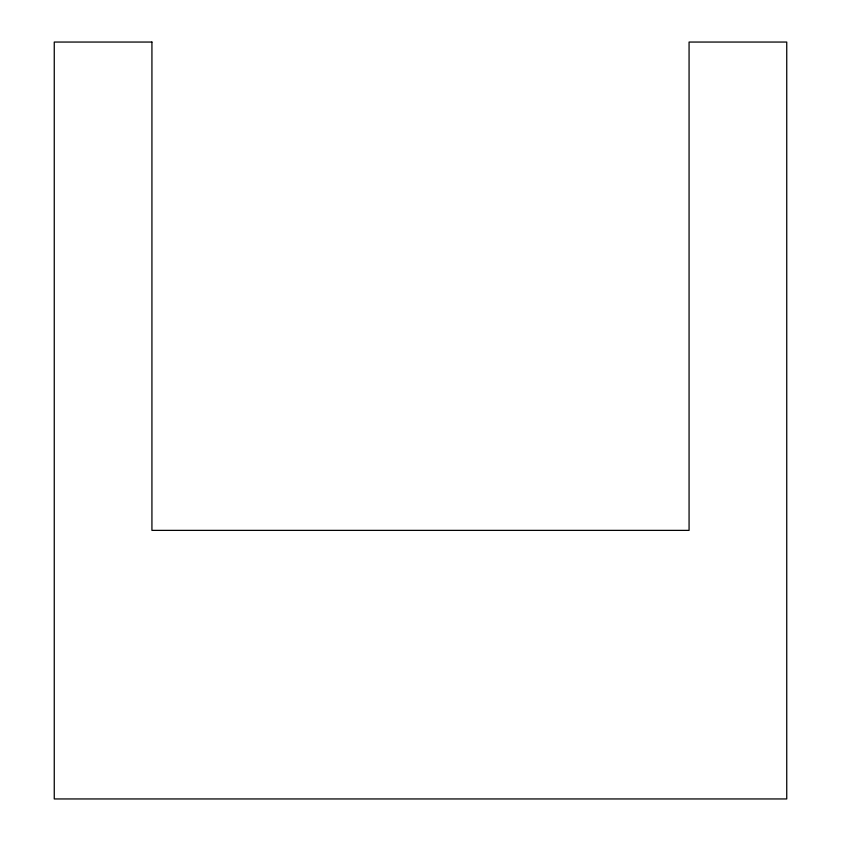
<?xml version="1.0" encoding="UTF-8"?>
<svg xmlns="http://www.w3.org/2000/svg" width="841" height="841" viewBox="0 0 841 841"><rect width="100%" height="100%" fill="white"/><g stroke="black" fill="none" stroke-linecap="round" stroke-linejoin="round"><path stroke-width="1.26" d="M151.927 42.05L54.255 42.05L54.255 798.95L786.745 798.95L786.745 42.05L689.073 42.05L689.073 530.377L151.927 530.377L151.927 42.05"/></g></svg>
